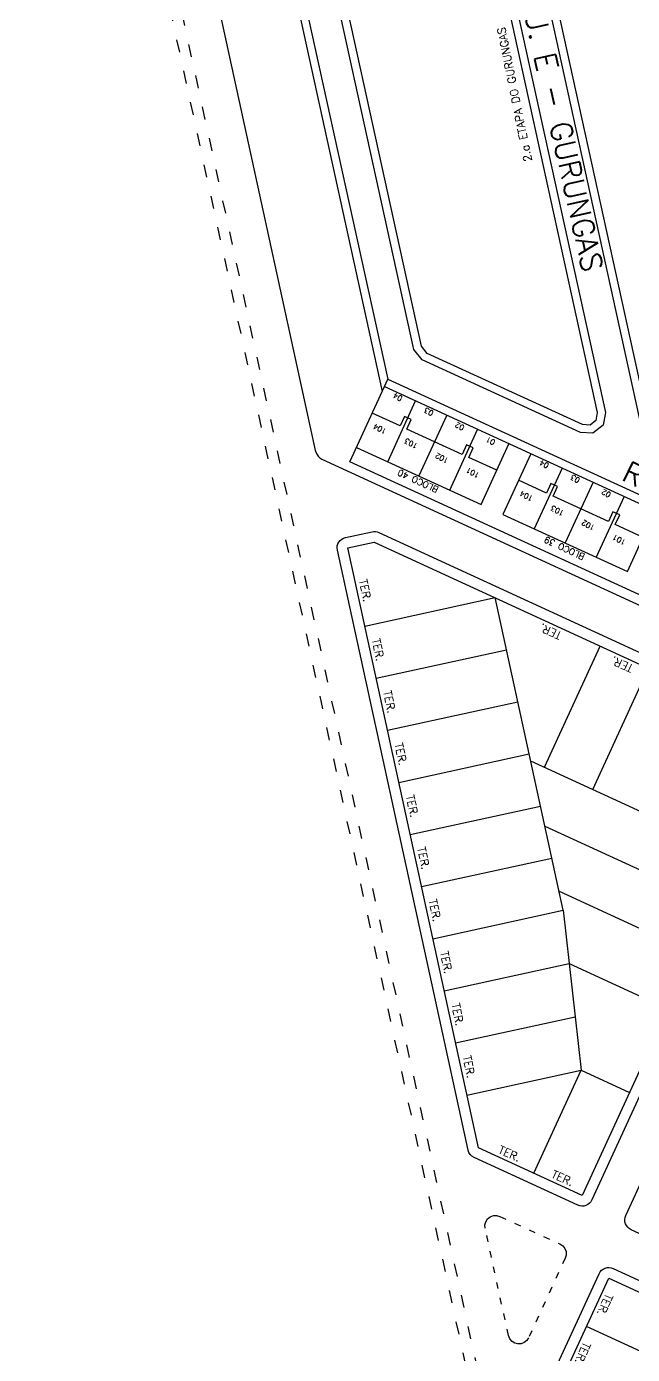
# Model space of a CAD drawing. Extents: x 714896 to 749292, y 8417558 to 8447149.
# Drawn here: x 738966.1 to 739079.7, y 8429594.1 to 8429843 of the extents above; entities that cross this region are included whole.
import ezdxf

# ---------------------------------------------------------------- set-up
doc = ezdxf.new("R2010")
doc.units = 0
doc.header["$MEASUREMENT"] = 0
doc.linetypes.add('ACAD_ISO03W100', pattern=[30, 12, -18])
for name, color, linetype in [('LOTE', 7, 'CONTINUOUS'), ('MEIO_FIO', 24, 'CONTINUOUS'), ('NUM-PORTA', 7, 'CONTINUOUS'), ('QUADRA', 6, 'CONTINUOUS'), ('REFERENCIA', 7, 'CONTINUOUS'), ('TEXTO', 7, 'CONTINUOUS'), ('TEXTODERUA', 3, 'CONTINUOUS')]:
    doc.layers.add(name, color=color, linetype=linetype)
doc.styles.add('ROMANS', font='ROMANS.SHX', dxfattribs={"height": 1.5})

msp = doc.modelspace()

# ---------------------------------------------------------------- linework, layer by layer
at = {"layer": 'LOTE', "color": 7, "linetype": 'ACAD_ISO03W100', "ltscale": 0.2}
msp.add_line((739074.04, 8429474.76, 513.94), (738966.1, 8429970.02, 513.94), dxfattribs=at)
at = {"layer": 'LOTE'}
for p, q in [((739027.98, 8429764.14, 524.97), (739051.35, 8429753.43, 524.97)), ((739051.35, 8429753.43, 524.97), (739056.57, 8429764.83, 524.97)), ((739066.52, 8429760.26, 524.97), (739061.3, 8429748.87, 524.97)), ((739072.34, 8429757.6, 524.97), (739067.12, 8429746.21, 524.97)), ((739078.16, 8429754.93, 524.97), (739072.94, 8429743.54, 524.97))]:
    msp.add_line(p, q, dxfattribs=at)
at = {"layer": 'LOTE', "color": 7, "ltscale": 0.2}
for p, q in [((739029.53, 8429730.64, 513.94), (739053.96, 8429735.96, 513.94)), ((739066.74, 8429677.34, 513.94), (739053.96, 8429735.96, 513.94)), ((739063.23, 8429704.18, 513.94), (739073.67, 8429726.89, 513.94)), ((739031.66, 8429720.87, 513.94), (739056.09, 8429726.19, 513.94)), ((739072.31, 8429700, 513.94), (739082.76, 8429722.72, 513.94)), ((739033.79, 8429711.1, 513.94), (739058.22, 8429716.42, 513.94)), ((739035.92, 8429701.32, 513.94), (739060.35, 8429706.65, 513.94)), ((739060.63, 8429705.38, 513.94), (739099.57, 8429687.47, 513.94)), ((739038.05, 8429691.55, 513.94), (739062.48, 8429696.88, 513.94)), ((739063.29, 8429693.14, 513.94), (739095.39, 8429678.38, 513.94)), ((739040.18, 8429681.78, 513.94), (739064.61, 8429687.11, 513.94)), ((739065.96, 8429680.91, 513.94), (739091.21, 8429669.3, 513.94)), ((739042.31, 8429672.01, 513.94), (739066.74, 8429677.34, 513.94)), ((739066.74, 8429677.34, 513.94), (739070.12, 8429647.37, 513.94)), ((739044.44, 8429662.24, 513.94), (739067.86, 8429667.35, 513.94)), ((739067.86, 8429667.35, 513.94), (739086.39, 8429658.83, 513.94)), ((739046.57, 8429652.47, 513.94), (739068.99, 8429657.36, 513.94)), ((739048.7, 8429642.7, 513.94), (739070.12, 8429647.37, 513.94)), ((739061.23, 8429628.05, 513.94), (739070.12, 8429647.37, 513.94)), ((739070.12, 8429647.37, 513.94), (739079.2, 8429643.19, 513.94)), ((739116.54, 8429578.39, 513.94), (739071.12, 8429599.29, 513.94))]:
    msp.add_line(p, q, dxfattribs=at)
at = {"layer": 'LOTE', "elevation": 524.97}
for points in [[(739033.85, 8429761.45), (739039.07, 8429772.84)], [(739054.29, 8429759.84), (739049.06, 8429762.24), (739049.88, 8429764.04), (739048.61, 8429764.62), (739047.79, 8429762.82), (739037.42, 8429767.57), (739038.25, 8429769.37), (739036.97, 8429769.95), (739036.15, 8429768.15), (739030.92, 8429770.55)], [(739044.89, 8429770.18), (739039.67, 8429758.79)], [(739045.49, 8429756.12), (739050.7, 8429767.51)], [(739060.66, 8429762.95), (739055.44, 8429751.56), (739078.8, 8429740.85), (739084.02, 8429752.25)], [(739081.74, 8429747.26), (739076.51, 8429749.66), (739077.34, 8429751.46), (739076.07, 8429752.04), (739075.24, 8429750.24), (739064.88, 8429754.99), (739065.7, 8429756.79), (739064.43, 8429757.37), (739063.6, 8429755.57), (739058.38, 8429757.97)]]:
    msp.add_lwpolyline(points, dxfattribs=at)
at = {"layer": 'LOTE', "color": 7, "linetype": 'ACAD_ISO03W100', "ltscale": 0.1, "elevation": 513.94}
msp.add_lwpolyline([(739067.12, 8429612.13), (739060.25, 8429597.21), (739059.91, 8429596.7), (739059.42, 8429596.3), (739058.87, 8429596.09), (739058.18, 8429596.06), (739057.65, 8429596.2), (739057.17, 8429596.49), (739056.74, 8429596.97), (739056.48, 8429597.62), (739052.1, 8429617.72), (739052.06, 8429618.34), (739052.22, 8429618.94), (739052.57, 8429619.48), (739053.06, 8429619.88), (739053.65, 8429620.1), (739054.26, 8429620.13), (739054.89, 8429619.96), (739066.14, 8429614.79), (739066.67, 8429614.42), (739067.05, 8429613.94), (739067.27, 8429613.34), (739067.28, 8429612.67), (739067.12, 8429612.13)], close=True, dxfattribs=at)
at = {"layer": 'MEIO_FIO', "ltscale": 0.2, "elevation": 513.94}
for points in [[(739048.9, 8429632.4), (739024.39, 8429744.87, -0.414214), (739025.91, 8429747.25), (739030.89, 8429748.33, -0.162841), (739032.15, 8429748.19), (739110.85, 8429712, -0.414214), (739111.83, 8429709.34), (739072.13, 8429623.04, -0.414214), (739069.48, 8429622.05), (739050.02, 8429631.01, -0.235489)], [(739076.36, 8429506.39), (739060.37, 8429579.76, -0.162841), (739060.51, 8429581.02), (739073.48, 8429609.21, -0.414214), (739076.13, 8429610.19), (739121.55, 8429589.3, -0.414214), (739122.54, 8429586.64), (739084.51, 8429503.97, -0.414214), (739081.86, 8429502.99), (739077.48, 8429505, -0.235489)]]:
    msp.add_lwpolyline(points, format="xyb", close=True, dxfattribs=at)
for points in [[(739078.49, 8429620.11), (739118.19, 8429706.42, -0.414214), (739120.84, 8429707.4), (739155.75, 8429691.34)], [(739167.25, 8429683.85), (739127.55, 8429597.55, -0.414214), (739124.9, 8429596.56), (739079.47, 8429617.46, -0.414214), (739078.49, 8429620.11)]]:
    msp.add_lwpolyline(points, format="xyb", dxfattribs=at)
at = {"layer": 'QUADRA', "elevation": 524.97}
for points in [[(739040.14, 8429783.13), (739017.85, 8429884.78), (739018.26, 8429886.47), (739020.15, 8429887.17), (739047.37, 8429882.38), (739048.22, 8429882.01), (739048.98, 8429880.84), (739073.14, 8429770.66), (739072.88, 8429769.16), (739071.81, 8429768.33), (739070.35, 8429768.41), (739041.26, 8429781.74), (739040.14, 8429783.13)], [(739061.21, 8429879.94), (739088.43, 8429875.15), (739089.38, 8429874.7), (739090.04, 8429873.6), (739117.02, 8429750.55), (739116.95, 8429749.41), (739116.4, 8429748.61), (739115.45, 8429748.15), (739114.26, 8429748.29), (739085.15, 8429761.63), (739084.46, 8429762.15), (739084.03, 8429763.02), (739058.91, 8429877.54), (739058.95, 8429878.55), (739059.43, 8429879.36), (739060.17, 8429879.84), (739061.21, 8429879.94)], [(739033.2, 8429775.53), (739166.39, 8429714.51), (739167.09, 8429713.97), (739167.5, 8429713.14), (739167.53, 8429712.37), (739167.05, 8429711.15), (739161.71, 8429699.5), (739026.73, 8429761.41), (739033.2, 8429775.53)]]:
    msp.add_lwpolyline(points, close=True, dxfattribs=at)
at = {"layer": 'QUADRA', "color": 6, "elevation": 513.94}
for points in [[(739050.85, 8429632.82), (739026.34, 8429745.29), (739031.31, 8429746.38), (739110.01, 8429710.18), (739070.31, 8429623.87), (739050.85, 8429632.82)], [(739078.32, 8429506.82), (739062.33, 8429580.18), (739075.29, 8429608.37), (739120.72, 8429587.48), (739082.69, 8429504.81), (739078.32, 8429506.82)]]:
    msp.add_lwpolyline(points, close=True, dxfattribs=at)
at = {"layer": 'REFERENCIA', "color": 24, "linetype": 'ACAD_ISO03W100', "ltscale": 0.2}
msp.add_line((739076.28, 8429473.88, 513.94), (738968.05, 8429970.45, 513.94), dxfattribs=at)
at = {"layer": 'REFERENCIA', "color": 24}
for p, q in [((739020.37, 8429763.29, 513.94), (738975.49, 8429969.22, 513.94)), ((739005.77, 8429897.85, 524.97), (739032.79, 8429774.63, 524.97)), ((739007.49, 8429897.02, 524.97), (739033.83, 8429776.9, 524.97)), ((739021.49, 8429761.9, 524.97), (739159.1, 8429698.61, 524.97))]:
    msp.add_line(p, q, dxfattribs=at)
at = {"layer": 'REFERENCIA', "color": 24, "elevation": 524.97}
for points in [[(739038.75, 8429782.46), (739016.31, 8429884.79), (739016.98, 8429887.6), (739020.01, 8429888.72), (739047.8, 8429883.83), (739049.23, 8429883.21), (739050.38, 8429881.42), (739074.67, 8429770.69), (739074.25, 8429768.33), (739072.29, 8429766.8), (739069.98, 8429766.93), (739040.31, 8429780.52)], [(739061.28, 8429881.45), (739088.89, 8429876.59), (739090.43, 8429875.86), (739091.45, 8429874.17), (739118.54, 8429750.66), (739118.41, 8429748.9), (739117.41, 8429747.44), (739115.71, 8429746.61), (739113.85, 8429746.83), (739084.37, 8429760.34), (739083.28, 8429761.16), (739082.6, 8429762.52), (739057.41, 8429877.41), (739057.47, 8429878.98), (739058.32, 8429880.43), (739059.66, 8429881.3)]]:
    msp.add_lwpolyline(points, close=True, dxfattribs=at)
msp.add_lwpolyline([(739033.2, 8429775.53), (739033.83, 8429776.9), (739167.01, 8429715.87), (739168.08, 8429715.11), (739168.69, 8429714.24), (739168.98, 8429713.4), (739169.05, 8429712.46), (739168.74, 8429711.23), (739163.07, 8429698.87), (739161.71, 8429699.5)], dxfattribs=at)
at = {"layer": 'REFERENCIA', "color": 24}
msp.add_arc((739022.32, 8429763.72, 513.94), 2, 192.2955, 245.2999, dxfattribs=at)
msp.add_arc((739022.32, 8429763.72, 513.94), 2, 192.2955, 245.2999, dxfattribs=at)

# ---------------------------------------------------------------- texts
at = {"layer": 'NUM-PORTA', "color": 3, "style": 'ROMANS'}
for s, p in [('04', (739036.7, 8429773.61, -544.94)), ('02', (739048.32, 8429768.13, -544.94)), ('04', (739064.16, 8429761.03, -544.94)), ('02', (739075.78, 8429755.55, -544.94))]:
    msp.add_text(s, height=1, rotation=151.8321, dxfattribs=at).set_placement(p)
at = {"layer": 'NUM-PORTA', "color": 2, "style": 'ROMANS'}
for s, p in [('03', (739042.54, 8429770.86, -544.94)), ('01', (739054.11, 8429765.39, -544.94)), ('03', (739069.99, 8429758.28, -544.94))]:
    msp.add_text(s, height=1, rotation=151.8321, dxfattribs=at).set_placement(p)
at = {"layer": 'NUM-PORTA', "color": 6, "style": 'ROMANS'}
for s, p in [('104', (739033.73, 8429767.44, -544.94)), ('102', (739045.35, 8429761.96, -544.94)), ('104', (739061.19, 8429754.86, -544.94)), ('102', (739072.81, 8429749.38, -544.94))]:
    msp.add_text(s, height=1, rotation=151.8321, dxfattribs=at).set_placement(p)
at = {"layer": 'NUM-PORTA', "color": 5, "style": 'ROMANS'}
for s, p in [('103', (739039.57, 8429764.69, -544.94)), ('101', (739051.14, 8429759.22, -544.94)), ('103', (739067.02, 8429752.11, -544.94)), ('101', (739078.6, 8429746.64, -544.94))]:
    msp.add_text(s, height=1, rotation=151.8321, dxfattribs=at).set_placement(p)
at = {"layer": 'TEXTO', "color": 7, "style": 'ROMANS'}
for s, rotation, p in [('2.a ETAPA DO GURUNGAS', 101.4089, (739060.89, 8429817.88, -1069.91)), ('TER.', 281.6383, (739028.46, 8429739.23, 1027.87)), ('TER.', 155.8146, (739066.61, 8429729.43, 1027.87)), ('TER.', 281.6383, (739030.88, 8429728.12, 1027.87)), ('TER.', 155.8146, (739080.01, 8429723.26, 1027.87)), ('TER.', 281.6383, (739033.01, 8429718.35, 1027.87)), ('TER.', 281.6383, (739035.14, 8429708.58, 1027.87)), ('TER.', 281.6383, (739037.27, 8429698.81, 1027.87)), ('TER.', 281.6383, (739039.4, 8429689.04, 1027.87)), ('TER.', 281.6383, (739041.53, 8429679.27, 1027.87)), ('TER.', 281.6383, (739043.66, 8429669.5, 1027.87)), ('TER.', 281.6383, (739045.79, 8429659.73, 1027.87)), ('TER.', 281.6383, (739047.92, 8429649.96, 1027.87)), ('TER.', 336.3617, (739054.43, 8429631.88, 1027.87)), ('TER.', 336.3617, (739064.39, 8429627.3, 1027.87)), ('TER.', 246.3617, (739074.74, 8429605.62, 513.94)), ('TER.', 246.3617, (739070.57, 8429596.53, 513.94))]:
    msp.add_text(s, height=1.5, rotation=rotation, dxfattribs=at).set_placement(p)
at = {"layer": 'TEXTO', "style": 'ROMANS'}
for s, p in [('BLOCO 40', (739043.47, 8429756.65, 485.69)), ('BLOCO 39', (739070.92, 8429744.07, 485.69))]:
    msp.add_text(s, height=1.2, rotation=155.2691, dxfattribs=at).set_placement(p)
at = {"layer": 'TEXTODERUA', "style": 'ROMANS'}
for s, rotation, p in [('RU. E - GURUNGAS', 282.677, (739058.64, 8429849.1)), ('RU. A - GURUNGAS', 334.8406, (739077.46, 8429758.09))]:
    msp.add_text(s, height=4, rotation=rotation, dxfattribs=at).set_placement(p)

doc.saveas('drawing.dxf')
